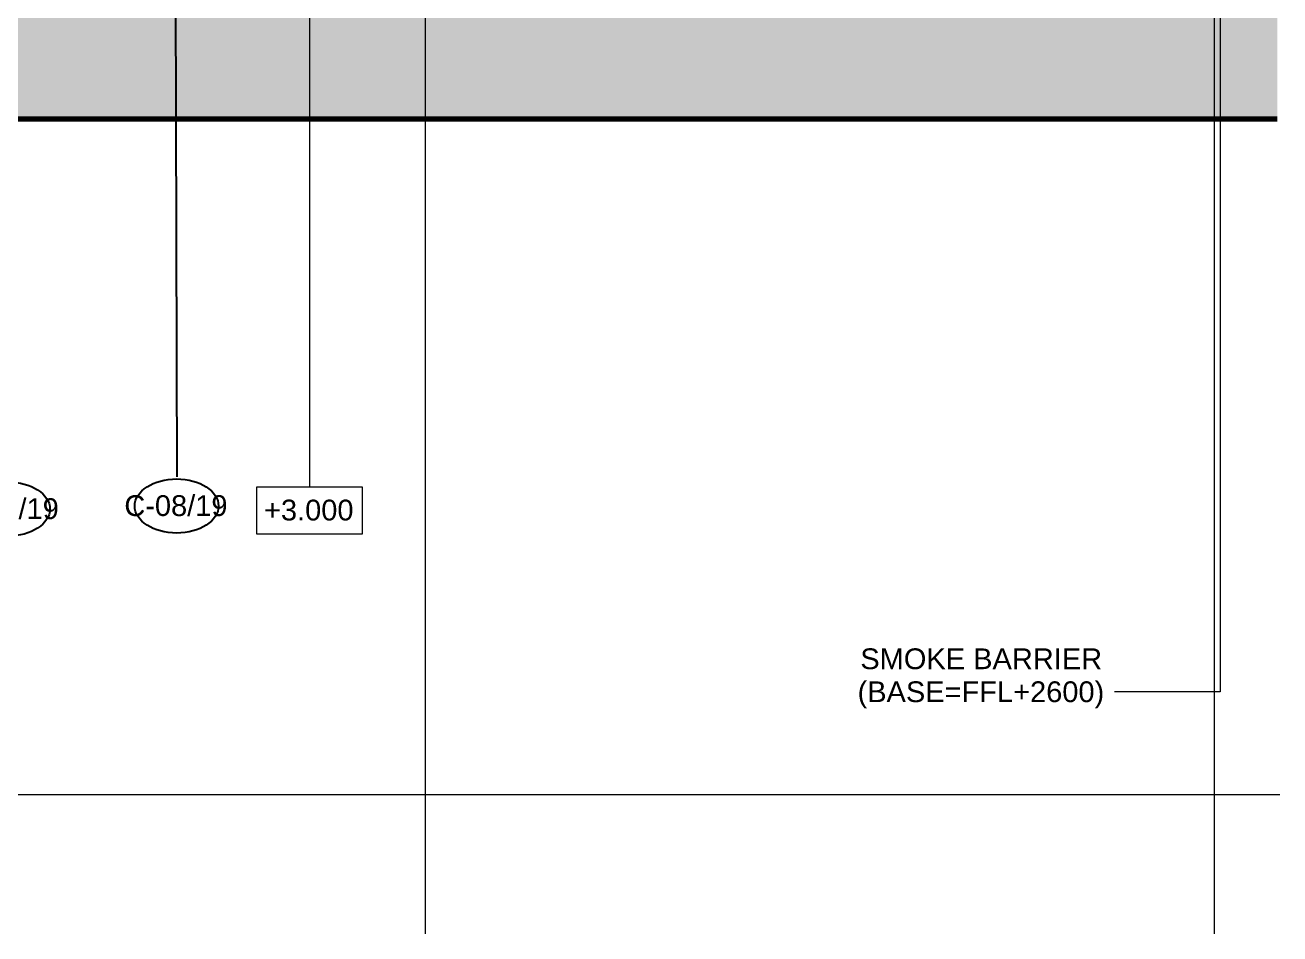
# Model space of a CAD drawing. Header units: millimetres. Extents: x -794334 to -714814, y -17806 to 22403.
# Drawn here: x -739067 to -720939, y -17806 to -4681 of the extents above; entities that cross this region are included whole.
import ezdxf

# ---------------------------------------------------------------- set-up
doc = ezdxf.new("R2010")
doc.units = ezdxf.units.MM
doc.linetypes.add('DPA_Grid _ Level 100', pattern=[10, 5.5, -1.6, 1.3, -1.6])
for name, color, linetype, lineweight in [('A-ANNO-NOTE', 3, 'Continuous', 25), ('A-WALL', 5, 'Continuous', 35), ('A-WALL-PATT', 1, 'Continuous', 35), ('G-ANNO-TEXT', 3, 'Continuous', 9), ('S-GRID', 251, 'Continuous', 9)]:
    doc.layers.add(name, color=color, linetype=linetype, lineweight=lineweight)
doc.styles.add('Arial_2', font='arial.ttf', dxfattribs={"height": 300})

# ---------------------------------------------------------------- blocks, each defined once
blk = doc.blocks.new('Ceiling Tags - Ceiling Tags-9510765-4252-01 ENLARGED CONCOURSE LEVEL - REFLECTED CEILING PLAN - SHEET 3')
at = {"layer": 'A-ANNO-NOTE'}
blk.add_ellipse((0, 0), major_axis=(6.05, 0), ratio=0.646436, dxfattribs=at)
blk = doc.blocks.new('*U804')
at = {"layer": 'S-GRID', "linetype": 'DPA_Grid _ Level 100'}
for p, q in [((45600, -21385.5), (45600, 16671.4)), ((57000, -21385.5), (57000, 16671.4)), ((57942.9, -19375), (-14128.9, -19375))]:
    blk.add_line(p, q, dxfattribs=at)

msp = doc.modelspace()

# ---------------------------------------------------------------- hatches: boundary and pattern name
at = {"layer": 'A-WALL-PATT', "lineweight": 9}
h = msp.add_hatch(dxfattribs=at)
h.set_pattern_fill('FP_1', color=256, style=0, pattern_type=2)
h.set_pattern_definition([(50, (0, 0), (728.7365, -63.7558), [76.2, -838.2]), (355, (0, 0), (-140.9716, 764.2276), [60.96, -670.56]), (100.451, (60.7, -5.3), (587.77, 700.46675), [64.76, -712.36]), (46.184, (0, 203.2), (1084.3162, -168.171), [114.3, -1257.3]), (96.636, (90.4, 189.2), (949.6099, 989.7098), [97.14, -1068.54]), (351.184, (0, 203.2), (949.6206, 989.7012), [91.44, -1005.84]), (21, (101.6, 152.4), (606.45787, -409.06057), [76.2, -838.2]), (326, (101.6, 152.4), (247.20834, 736.7529), [60.96, -670.56]), (71.451, (152.14, 118.3), (853.66825, 327.6855), [64.76, -712.36]), (37.5, (0, 0), (12.35469, 338.22012), [33.528, -628.904, 33.528, -647.192, -673.1]), (37.5, (0, 0), (12.35469, 338.22012), [-1343.152, 33.528, -639.572]), (7.5, (0, 0), (267.27887, 400.72213), [33.528, -354.584, 33.528, -613.664, -256.54]), (7.5, (0, 0), (267.27887, 400.72213), [-1035.304, 33.528, -223.012]), (327.5, (-226.57, 0), (542.36333, -22.91534), [33.528, -220.472, 33.528, -758.952, -1051.56]), (327.5, (-226.57, 0), (542.36333, -22.91534), [-1046.48, 33.528, -1018.032]), (317.5, (-328.17, 0), (592.51696, 101.7071), [33.528, -296.672, 33.528, -492.76, -746.76]), (317.5, (-328.17, 0), (592.51696, 101.7071), [-856.488, 33.528, -713.232])])
h.paths.add_polyline_path([(-720978, -6041), (-720978, -4541), (-790484, -4541), (-790484, -6041), (-725322, -6041)])

# ---------------------------------------------------------------- linework, layer by layer
at = {"layer": 'A-ANNO-NOTE'}
msp.add_line((-736896, -3408), (-736873, -11205), dxfattribs=at)
at = {"layer": 'A-WALL', "color": 7, "lineweight": 70}
msp.add_line((-720978, -6041), (-790484, -6041), dxfattribs=at)
at = {"layer": 'G-ANNO-TEXT', "color": 10}
for p, q in [((-721802, -2969), (-721802, -14309)), ((-734958, -3413), (-734958, -11348)), ((-723071, -14309), (-723330, -14309)), ((-721802, -14309), (-723071, -14309))]:
    msp.add_line(p, q, dxfattribs=at)
at = {"layer": 'G-ANNO-TEXT', "color": 10, "flags": 128}
msp.add_lwpolyline([(-734197, -12031), (-735719, -12031), (-735719, -11348), (-734197, -11348)], close=True, dxfattribs=at)

# ---------------------------------------------------------------- block references
msp.add_blockref('*U804', (-778882, 3579))
at = {"layer": 'A-ANNO-NOTE', "xscale": 100, "yscale": 100, "zscale": 100}
for p in [(-736878, -11627), (-739314, -11671)]:
    msp.add_blockref('Ceiling Tags - Ceiling Tags-9510765-4252-01 ENLARGED CONCOURSE LEVEL - REFLECTED CEILING PLAN - SHEET 3', p, dxfattribs=at)

# ---------------------------------------------------------------- texts
at = {"layer": 'A-ANNO-NOTE', "lineweight": 9, "char_height": 300, "width": 1835.86, "attachment_point": 1, "style": 'Arial_2'}
for s, insert in [('C-09/19', (-740071, -11515)), ('C-08/19', (-737634, -11471))]:
    msp.add_mtext(s, dxfattribs=dict(at, insert=insert))
at = {"layer": 'G-ANNO-TEXT', "color": 7, "char_height": 300, "attachment_point": 1, "style": 'Arial_2'}
for s, insert, width in [('+3.000', (-735616, -11535), 1595.36), ('SMOKE BARRIER', (-727001, -13683), 4289.03), ('(BASE=FFL+2600)', (-727041, -14159), 4377.21)]:
    msp.add_mtext(s, dxfattribs=dict(at, insert=insert, width=width))

doc.saveas('drawing.dxf')
